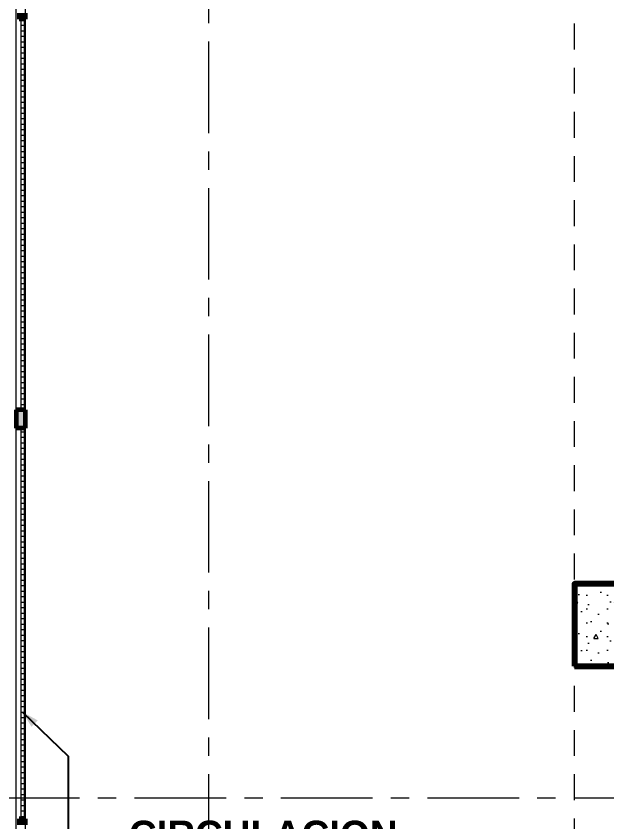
# Model space of a CAD drawing. Header units: inches. Extents: x -38 to 5698, y -33 to 92.
# Drawn here: x 112.52 to 115.746, y 23.55 to 27.95 of the extents above; entities that cross this region are included whole.
import ezdxf

# ---------------------------------------------------------------- set-up
doc = ezdxf.new("R2010")
doc.units = ezdxf.units.IN
doc.header["$MEASUREMENT"] = 0
doc.set_wipeout_variables(frame=1)
for name, pattern in [('Hidden Line', [0.195611, 0.141111, -0.0545]), ('Punto & Raya', [0.65, 0.5, -0.075, 0, -0.075]), ('Wipeout_Contour', [1, 0, -1])]:
    doc.linetypes.add(name, pattern=pattern)
for name, color, linetype in [('02 _ ARQ _ ZON _ Espacio.3D', 7, 'Continuous'), ('08 _ STR _ EXT _ 06 Columnas', 7, 'Continuous'), ('08 _ STR _ EXT _ 09 Vigas', 7, 'Continuous'), ('Acabado - Muros', 7, 'Continuous'), ('Marcador - Secciones', 251, 'Continuous'), ('Notas - Etiquetas', 251, 'Continuous'), ('Notas - Textos', 7, 'Continuous')]:
    doc.layers.add(name, color=color, linetype=linetype)
doc.styles.add('Estilo_Generado_1', font='swisseb.ttf')
doc.dimstyles.new('Estilo_Generado__8', dxfattribs={"dimtxt": 0.18, "dimasz": 0.0912, "dimexe": 0.18, "dimexo": 0.0625, "dimgap": 0, "dimtad": 0, "dimtih": 1, "dimtoh": 1, "dimdec": 4, "dimzin": 0, "dimdsep": 46, "dimcen": 0.09, "dimadec": 0, "dimazin": 0, "dimtfac": 1, "dimtdec": 4, "dimtmove": 0, "dimatfit": 3, "dimldrblk": 'ARROWHEAD_5', "dimfxl": 1, "dimtolj": 1, "dimtzin": 0, "dimarcsym": 0})
pattern_1 = [(0, (92.500015, 3e-09), (0, 0.03), [])]

# ---------------------------------------------------------------- blocks, each defined once
blk = doc.blocks.new('ARROWHEAD_5')
at = {"linetype": 'Continuous', "lineweight": 0}
blk.add_hatch(color=0, dxfattribs=at).paths.add_polyline_path([(-1, 0.2679), (0, 0), (-1, -0.2679)])
at = {"color": 0, "linetype": 'Continuous', "lineweight": 0}
blk.add_line((0, 0), (-1, 0), dxfattribs=at)

msp = doc.modelspace()

# ---------------------------------------------------------------- hatches: boundary and pattern name
at = {"layer": '08 _ STR _ EXT _ 06 Columnas', "linetype": 'Continuous', "lineweight": 9}
h = msp.add_hatch(dxfattribs=at)
h.set_pattern_fill('HORMIGÓN_EN_MASA_0002', style=0, pattern_type=2)
h.set_pattern_definition([(0, (92.5, 3e-09), (0, 0.3897114), [0.024375, -0.200625]), (0, (92.6125, 0.19486), (0, 0.3897114), [0.024375, -0.200625]), (60, (92.5, 3e-09), (-0.3375, 0.1948557), [0.024375, -0.200625]), (60, (92.725, 3e-09), (-0.3375, 0.1948557), [0.024375, -0.200625]), (120, (92.5244, 3e-09), (0.3375, 0.1948557), [0.024375, -0.200625]), (120, (92.7494, 3e-09), (0.3375, 0.1948557), [0.024375, -0.200625]), (0, (92.500015, 0.0375), (0, 0.075), [0, -0.075, 0, -0.1125]), (45, (92.537515, 0.0375), (-0.05303301, 0.05303301), [0, -0.05625, 0, -0.09375])])
h.paths.add_polyline_path([(115.57, 24.4), (116.07, 24.4), (116.07, 24.85), (115.57, 24.85)])

# ---------------------------------------------------------------- linework, layer by layer
at = {"layer": '02 _ ARQ _ ZON _ Espacio.3D', "color": 254, "linetype": 'Continuous', "lineweight": 0, "flags": 128}
msp.add_lwpolyline([(143.92, 29.7), (115.57, 29.7), (112.57, 29.7), (112.57, 17.4), (137.07, 17.4)], dxfattribs=at)
msp.add_lwpolyline([(115.57, 24.85), (116.07, 24.85), (116.07, 26.75, -0.137976), (118.0251, 27.3), (131.82, 27.3, -1), (131.82, 19.8), (118.0251, 19.8, -0.137981), (116.07, 20.35), (116.07, 22.25), (115.57, 22.25), (115.57, 22.7), (116.07, 22.7), (116.07, 24.4), (115.57, 24.4)], format="xyb", close=True, dxfattribs=at)
at = {"layer": '08 _ STR _ EXT _ 06 Columnas', "color": 7, "linetype": 'Continuous', "lineweight": 80, "flags": 128}
msp.add_lwpolyline([(115.57, 24.4), (116.07, 24.4), (116.07, 24.85), (115.57, 24.85)], close=True, dxfattribs=at)
at = {"layer": '08 _ STR _ EXT _ 09 Vigas', "color": 251, "linetype": 'Hidden Line', "lineweight": 13}
msp.add_line((115.57, 17.4), (115.57, 29.7), dxfattribs=at)
at = {"layer": 'Marcador - Secciones', "color": 251, "linetype": 'Punto & Raya', "lineweight": 13}
msp.add_line((113.57, 46.2111), (113.57, 0.8878), dxfattribs=at)

# ---------------------------------------------------------------- texts
at = {"layer": 'Notas - Textos', "color": 251, "linetype": 'Continuous', "lineweight": 13, "insert": (113.8698, 23.5566), "char_height": 0.15, "attachment_point": 2, "style": 'Estilo_Generado_1'}
msp.add_mtext('\\A1;{\\pqc;\\fSwis721 Ex BT|b1|i0|c0|p34;CIRCULACION}', dxfattribs=at)

# ---------------------------------------------------------------- next in the draw order: wipeouts: each hides what was drawn before it
at = {"color": 254, "linetype": 'Wipeout_Contour', "lineweight": 0, "ltscale": 4947.663896}
msp.add_wipeout([(112.52, 27.95), (112.52, 25.8), (112.57, 25.8), (112.57, 27.9335), (112.537, 27.9335), (112.537, 27.95)], dxfattribs=at).dxf.layer = 'Acabado - Muros'
at = {"color": 254, "linetype": 'Wipeout_Contour', "lineweight": 0, "ltscale": 4947.048673}
msp.add_wipeout([(112.52, 25.7), (112.52, 23.55), (112.537, 23.55), (112.537, 23.5665), (112.57, 23.5665), (112.57, 25.7)], dxfattribs=at).dxf.layer = 'Acabado - Muros'

# ---------------------------------------------------------------- next in the draw order: linework, layer by layer
at = {"layer": 'Acabado - Muros', "color": 7, "linetype": 'Continuous', "lineweight": 60}
msp.add_line((112.52, 25.8), (112.52, 25.7), dxfattribs=at)
at = {"layer": 'Acabado - Muros', "color": 251, "linetype": 'Continuous', "lineweight": 13, "flags": 128}
for points in [[(112.52, 25.8), (112.52, 27.95), (112.52, 29.5999)], [(112.57, 25.8), (112.57, 27.9335)], [(112.52, 21.4), (112.52, 23.55), (112.52, 25.7)], [(112.57, 23.5665), (112.57, 25.7)]]:
    msp.add_lwpolyline(points, dxfattribs=at)

# ---------------------------------------------------------------- next in the draw order: wipeouts: each hides what was drawn before it
at = {"color": 254, "linetype": 'Wipeout_Contour', "lineweight": 0, "ltscale": 3298.210679}
msp.add_wipeout([(112.565, 27.9335), (112.545, 27.9335), (112.545, 25.8), (112.565, 25.8)], dxfattribs=at).dxf.layer = 'Acabado - Muros'
at = {"color": 254, "linetype": 'Wipeout_Contour', "lineweight": 0, "ltscale": 3297.931672}
msp.add_wipeout([(112.565, 25.7), (112.545, 25.7), (112.545, 23.5665), (112.565, 23.5665)], dxfattribs=at).dxf.layer = 'Acabado - Muros'

# ---------------------------------------------------------------- next in the draw order: hatches: boundary and pattern name
at = {"layer": 'Acabado - Muros', "linetype": 'Continuous', "lineweight": 0}
for points in [[(112.537, 27.9665), (112.537, 27.9335), (112.57, 27.9335), (112.57, 27.9665)], [(112.52, 25.8), (112.52, 25.7), (112.57, 25.7), (112.57, 25.8)], [(112.537, 23.5665), (112.537, 23.5335), (112.57, 23.5335), (112.57, 23.5665)]]:
    msp.add_hatch(color=254, dxfattribs=at).paths.add_polyline_path(points)
h = msp.add_hatch(dxfattribs=at)
h.set_pattern_fill('CONTRACHAPADO_0002', color=254, style=0, pattern_type=2)
h.set_pattern_definition(pattern_1)
h.paths.add_polyline_path([(112.565, 27.9335), (112.545, 27.9335), (112.545, 25.8), (112.565, 25.8)])
h = msp.add_hatch(dxfattribs=at)
h.set_pattern_fill('CONTRACHAPADO_0002', color=254, style=0, pattern_type=2)
h.set_pattern_definition(pattern_1)
h.paths.add_polyline_path([(112.565, 25.7), (112.545, 25.7), (112.545, 23.5665), (112.565, 23.5665)])

# ---------------------------------------------------------------- next in the draw order: linework, layer by layer
at = {"layer": 'Acabado - Muros', "color": 7, "linetype": 'Continuous', "lineweight": 60}
for p, q in [((112.537, 27.9665), (112.537, 27.9335)), ((112.57, 27.9665), (112.57, 27.9335)), ((112.57, 27.9335), (112.537, 27.9335)), ((112.57, 25.8), (112.52, 25.8)), ((112.57, 25.8), (112.57, 25.7)), ((112.57, 25.7), (112.52, 25.7)), ((112.537, 23.5665), (112.537, 23.5335)), ((112.57, 23.5665), (112.537, 23.5665)), ((112.57, 23.5665), (112.57, 23.5335))]:
    msp.add_line(p, q, dxfattribs=at)
at = {"layer": 'Acabado - Muros', "color": 7, "linetype": 'Continuous', "lineweight": 13, "flags": 128}
for points in [[(112.565, 27.9335), (112.545, 27.9335), (112.545, 25.8), (112.565, 25.8)], [(112.565, 25.7), (112.545, 25.7), (112.545, 23.5665), (112.565, 23.5665)]]:
    msp.add_lwpolyline(points, close=True, dxfattribs=at)
at = {"layer": 'Marcador - Secciones', "color": 251, "linetype": 'Punto & Raya', "lineweight": 13}
msp.add_line((97.1666, 23.6815), (121.4526, 23.6815), dxfattribs=at)

# ---------------------------------------------------------------- next in the draw order: leaders
at = {"layer": 'Notas - Etiquetas', "color": 8, "linetype": 'Continuous', "lineweight": 13, "annotation_type": 0, "has_hookline": 1, "hookline_direction": 1, "text_width": 1.9482, "horizontal_direction": (0, 1, 0)}
msp.add_leader([(112.555, 24.15), (112.8045, 23.9097), (112.8045, 21.4396)], dimstyle='Estilo_Generado__8', dxfattribs=at)

doc.saveas('drawing.dxf')
